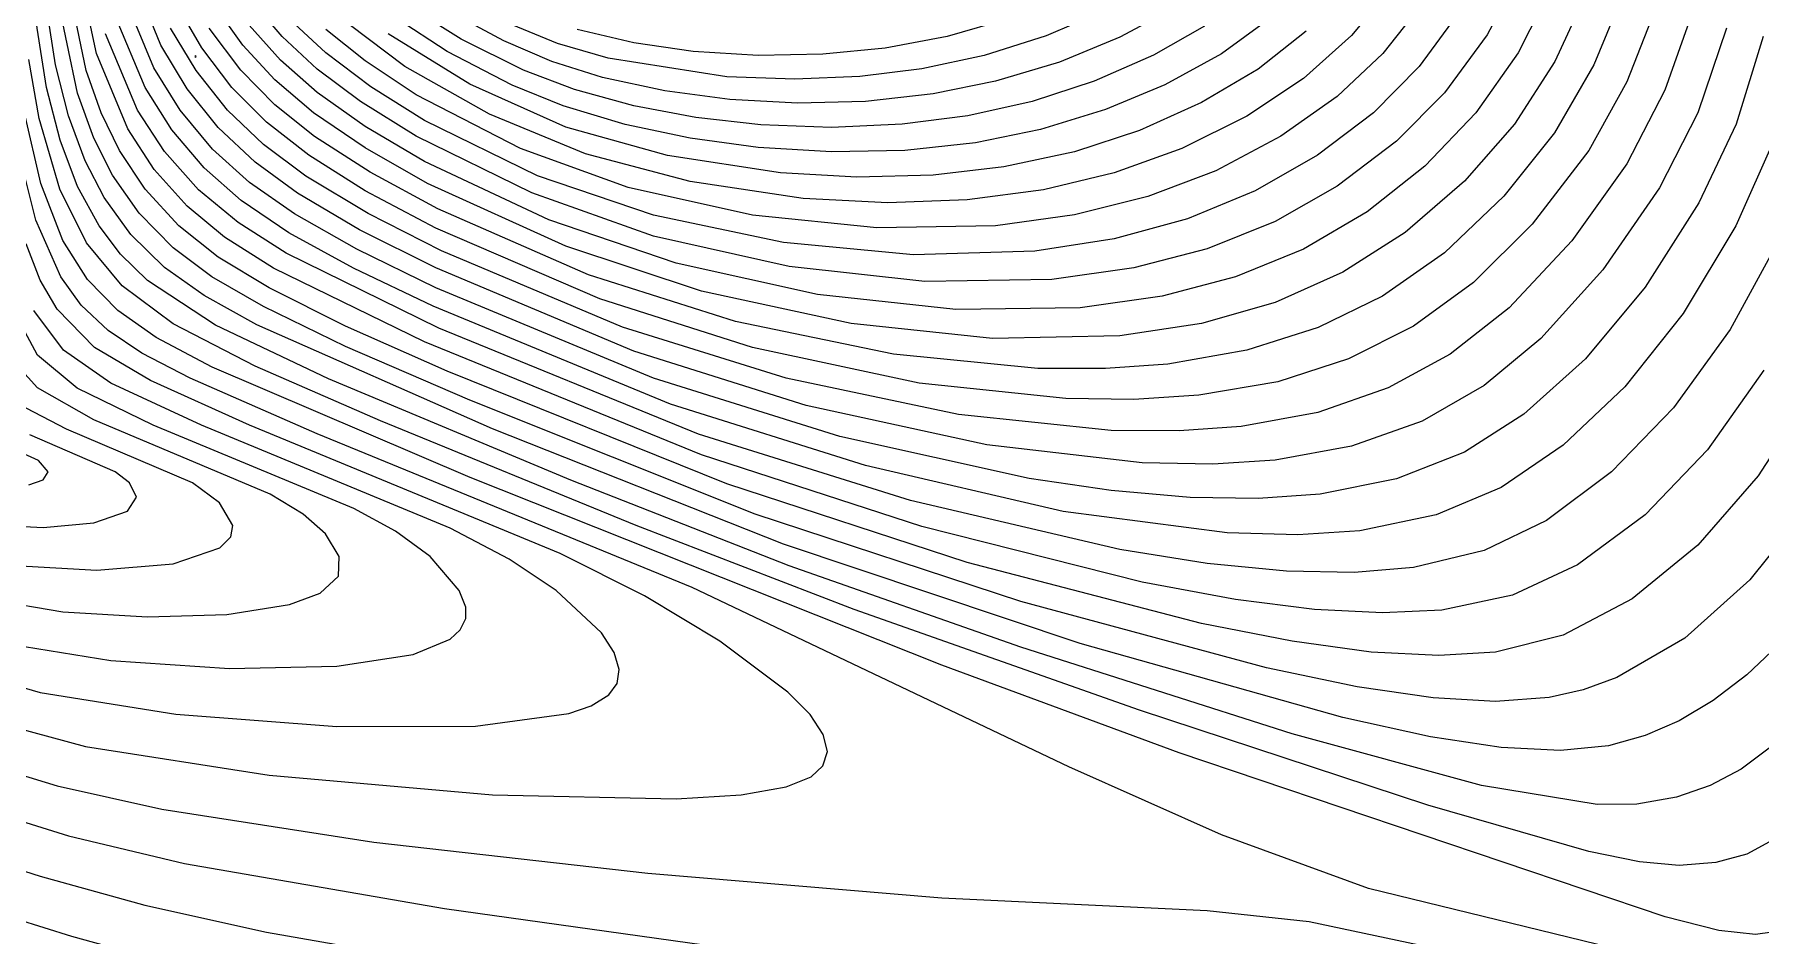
# Model space of a CAD drawing. Header units: inches. Extents: x 2608994 to 2618701, y 1261813 to 1271655.
# Drawn here: x 2615834 to 2616567, y 1262485 to 1262868 of the extents above; entities that cross this region are included whole.
import ezdxf

# ---------------------------------------------------------------- set-up
doc = ezdxf.new("R2010")
doc.units = ezdxf.units.IN
doc.header["$MEASUREMENT"] = 0

msp = doc.modelspace()

# ---------------------------------------------------------------- linework, layer by layer
for points, elevation in [([(2616502, 1262565.53), (2616481.6, 1262563.43), (2616456.4, 1262564.72), (2616426.4, 1262569.33), (2616389.2, 1262577.52), (2616277.6, 1262609.01), (2616151.6, 1262651.18), (2616028, 1262700.14), (2615927.98, 1262744.32), (2615905.6, 1262756.7), (2615888.8, 1262768.61), (2615874.4, 1262782.67), (2615863.08, 1262798.32), (2615855.04, 1262813.92), (2615847.97, 1262833.12), (2615842.51, 1262854.72), (2615838.86, 1262877.52), (2615827.12, 1263001.12)], 324), ([(2616476.8, 1262586.02), (2616454, 1262584.37), (2616427.6, 1262585.86), (2616395.2, 1262590.58), (2616356.8, 1262598.56), (2616252.4, 1262626.75), (2616139.6, 1262663.94), (2616018.4, 1262712.36), (2615965.6, 1262735.16), (2615930.8, 1262752.05), (2615908.83, 1262764.72), (2615892.4, 1262776.98), (2615878, 1262791.67), (2615866.64, 1262807.92), (2615858.75, 1262823.52), (2615851.74, 1262842.72), (2615843.06, 1262884.72), (2615832.63, 1262997.52)], 325), ([(2616596.8, 1262584.51), (2616558.4, 1262555.58), (2616545.2, 1262548.69), (2616530.8, 1262543.69), (2616514, 1262540.74), (2616497.2, 1262540.62), (2616448, 1262548.64), (2616367.6, 1262570.59), (2616252.4, 1262607.39), (2616154, 1262641.95), (2616061.3, 1262678.32), (2615958.4, 1262721.3), (2615910.4, 1262744.22), (2615881.6, 1262763.14), (2615870.13, 1262774.32), (2615860.95, 1262786.32), (2615851.76, 1262803.12), (2615844.4, 1262822.67), (2615838.67, 1262845.12), (2615834.65, 1262870.32), (2615825.67, 1262951.92)], 323), ([(2616431.2, 1262623.14), (2616406, 1262621.92), (2616377.2, 1262623.41), (2616343.6, 1262627.7), (2616304, 1262635.03), (2616210.4, 1262658.63), (2616116.8, 1262689.02), (2615999.21, 1262737.12), (2615935.11, 1262768.32), (2615914.25, 1262781.52), (2615898.4, 1262794.69), (2615884.41, 1262810.32), (2615873.2, 1262827.55), (2615859.81, 1262859.52), (2615851.6, 1262897.92)], 327), ([(2616465.39, 1262895.52), (2616450.4, 1262867.49), (2616432.4, 1262842.87), (2616412, 1262822.35), (2616386.8, 1262803.2), (2616360.4, 1262788.21), (2616331.6, 1262776.63), (2616300.4, 1262768.45), (2616265.6, 1262763.53)], 337), ([(2616454, 1262605.24), (2616430, 1262603.78), (2616401.2, 1262605.33), (2616367.6, 1262609.94), (2616329.2, 1262617.46), (2616229.6, 1262643.37), (2616127.6, 1262676.7), (2616008.8, 1262724.68), (2615965.6, 1262743.76), (2615933.2, 1262760.03), (2615911.6, 1262773.06), (2615894.89, 1262786.32), (2615880.51, 1262801.92), (2615869.6, 1262818.38), (2615861.86, 1262834.32), (2615855.44, 1262852.32), (2615847.26, 1262891.92)], 326), ([(2616360.4, 1262686.82), (2616334, 1262685.12), (2616304, 1262685.65), (2616238, 1262693.28), (2616161.2, 1262710.1), (2616088, 1262733.14), (2616004, 1262768.45), (2615971.6, 1262784.69), (2615945.2, 1262800.23), (2615927.2, 1262813.38), (2615911.6, 1262828.13), (2615898.4, 1262844.51), (2615887.2, 1262863.12), (2615875.6, 1262891.72)], 331), ([(2616410.8, 1262888.87), (2616392.8, 1262867.19), (2616372.4, 1262848.87), (2616348.4, 1262832.94), (2616320.8, 1262819.15), (2616292, 1262808.83), (2616262, 1262801.68), (2616229.6, 1262797.37), (2616196, 1262796.15), (2616160, 1262798)], 340), ([(2616478.7, 1262889.52), (2616463.6, 1262859.82), (2616445.7, 1262834.32), (2616424, 1262811.74), (2616399.45, 1262792.32), (2616372.4, 1262776.46), (2616343.6, 1262764.63), (2616312.4, 1262756.41), (2616277.6, 1262751.57)], 336), ([(2616493.51, 1262887.12), (2616479.2, 1262856.17), (2616462.09, 1262829.52), (2616440.8, 1262805.27), (2616415.6, 1262783.47), (2616389.2, 1262766.64), (2616360.4, 1262753.79), (2616329.2, 1262744.89), (2616294.4, 1262739.63)], 335), ([(2616509.2, 1262887.28), (2616495.82, 1262854.72), (2616479.1, 1262825.92), (2616457.6, 1262798.91), (2616432.4, 1262774.93), (2616406, 1262756.5), (2616378.68, 1262743.12), (2616348.4, 1262733.49), (2616314.8, 1262727.64)], 334), ([(2616379.6, 1262672.37), (2616353.2, 1262670.51), (2616324.4, 1262670.98), (2616290.8, 1262673.93), (2616256, 1262679.04), (2616175.6, 1262696.87), (2616096.4, 1262721.65), (2616004, 1262760.04), (2615970.4, 1262776.43), (2615944, 1262791.43), (2615924.8, 1262804.82), (2615909.2, 1262818.97), (2615895.38, 1262835.52), (2615884.21, 1262853.52), (2615872, 1262882.87)], 330), ([(2616328, 1262714.39), (2616300.4, 1262712.63), (2616271.6, 1262712.96), (2616209.2, 1262719.58), (2616138.4, 1262734.63), (2616073.6, 1262755.32), (2616004, 1262785.39), (2615974, 1262801.28), (2615949.98, 1262816.32), (2615932, 1262830.4), (2615917.41, 1262845.12), (2615904.55, 1262861.92), (2615893.6, 1262880.99)], 333), ([(2616294.4, 1262739.63), (2616240.4, 1262738.53), (2616180.4, 1262744.88), (2616116.8, 1262758.54), (2616059.2, 1262777.67), (2616000.5, 1262804.32), (2615974, 1262819.42), (2615952.08, 1262834.32), (2615935.6, 1262848.38), (2615922.04, 1262863.12), (2615909.99, 1262879.92)], 335), ([(2616265.6, 1262763.53), (2616211.6, 1262762.71), (2616154, 1262769.07), (2616096.4, 1262781.99), (2616044.8, 1262800.31), (2615995.6, 1262824.43), (2615972.04, 1262839.12), (2615953.6, 1262852.91), (2615938.75, 1262866.72), (2615926, 1262881.69)], 337), ([(2616160, 1262798), (2616112, 1262805.13), (2616067.6, 1262816.88), (2616026.8, 1262833.74), (2615990.8, 1262853.99), (2615959.67, 1262877.52)], 340), ([(2616142, 1262829.27), (2616114.4, 1262832.4), (2616088, 1262837.38), (2616062.8, 1262844.22), (2616041.2, 1262852.44), (2616014.8, 1262865.71), (2615994.4, 1262878.43)], 343), ([(2616128.8, 1262840.06), (2616101.2, 1262843.73), (2616074.8, 1262849.42), (2616053.2, 1262856.1), (2616032.8, 1262864.9), (2616008.8, 1262877.87)], 344), ([(2616288.4, 1262877.75), (2616263.2, 1262867.07), (2616236.8, 1262858.76), (2616210.4, 1262853.1), (2616184, 1262849.79), (2616156.4, 1262848.61), (2616127.6, 1262849.71)], 345), ([(2616316, 1262878), (2616294.4, 1262866.46), (2616268.78, 1262855.92), (2616241.6, 1262847.73), (2616215.2, 1262842.41), (2616186.4, 1262839.23), (2616157.6, 1262838.49), (2616128.8, 1262840.06)], 344), ([(2616424, 1262882.02), (2616406.13, 1262859.52), (2616386.8, 1262841.29), (2616362.8, 1262824.4), (2616335.2, 1262809.77), (2616306.4, 1262798.86), (2616275.2, 1262791.05), (2616241.6, 1262786.39)], 339), ([(2616438.89, 1262877.52), (2616421.6, 1262854.03), (2616402.13, 1262834.32), (2616378.4, 1262816.37), (2616352, 1262801.23), (2616323.2, 1262789.35), (2616292, 1262780.81), (2616258.4, 1262775.59)], 338), ([(2616522.95, 1262881.12), (2616509.84, 1262847.52), (2616493.6, 1262818.38), (2616469.6, 1262787.06), (2616444.72, 1262762.32), (2616419.2, 1262743.77), (2616391.6, 1262729.81), (2616361.6, 1262720.15), (2616328, 1262714.39)], 333), ([(2616537.87, 1262877.52), (2616525.94, 1262843.92), (2616509.76, 1262812.72), (2616486.4, 1262780.02), (2616459.8, 1262751.52), (2616434.8, 1262731.89), (2616408.4, 1262717.47), (2616378.56, 1262707.12), (2616346, 1262701.12)], 332), ([(2616396.4, 1262656.85), (2616370, 1262655.13), (2616340, 1262655.96), (2616270.4, 1262665.07), (2616186.4, 1262684.48), (2616103.6, 1262710.62), (2616002.8, 1262752.21), (2615968.97, 1262768.32), (2615941.6, 1262783.4), (2615921.28, 1262797.12), (2615905.6, 1262810.99), (2615891.84, 1262827.12), (2615880.51, 1262845.12), (2615867.99, 1262875.12)], 329), ([(2616346, 1262701.12), (2616319.6, 1262699.22), (2616290.8, 1262699.42), (2616226, 1262706.18), (2616152.8, 1262721.63), (2616083.2, 1262743.32), (2616006.4, 1262775.75), (2615975.2, 1262791.65), (2615948.8, 1262807.47), (2615930.8, 1262820.89), (2615915.55, 1262835.52), (2615902.14, 1262852.32), (2615891.32, 1262870.32)], 332), ([(2616314.8, 1262727.64), (2616288.4, 1262725.74), (2616259.6, 1262725.78), (2616198.4, 1262731.77), (2616131.2, 1262745.66), (2616068.8, 1262765.53), (2616004.79, 1262793.52), (2615976.03, 1262809.12), (2615952.4, 1262824.31), (2615935.6, 1262837.76), (2615921.2, 1262852.43), (2615907.7, 1262870.32)], 334), ([(2616277.6, 1262751.57), (2616224.8, 1262750.82), (2616166, 1262757.25), (2616106, 1262770.44), (2616052, 1262788.96), (2615999.2, 1262813.68), (2615974, 1262828.58), (2615953.6, 1262842.99), (2615938, 1262856.74), (2615924.74, 1262871.52)], 336), ([(2616258.4, 1262775.59), (2616206.8, 1262773.99), (2616151.6, 1262779.22), (2616096.4, 1262790.83), (2616047.2, 1262807.65), (2615999.2, 1262831.12), (2615976.4, 1262845.42), (2615957.2, 1262859.83), (2615942.14, 1262873.92)], 338), ([(2616140.8, 1262819.62), (2616112, 1262823.53), (2616084.4, 1262829.39), (2616058, 1262837.26), (2616036.4, 1262846.16), (2616008.8, 1262860.44), (2615987.2, 1262874.52)], 342), ([(2616127.6, 1262849.71), (2616077.2, 1262857.58), (2616055.6, 1262863.81), (2616036.4, 1262871.66)], 345), ([(2616247.6, 1262874.37), (2616221.2, 1262866.84), (2616194.8, 1262861.88), (2616168.4, 1262859.21), (2616140.8, 1262858.69), (2616113.2, 1262860.44)], 346), ([(2616357.42, 1262873.92), (2616337.6, 1262859.48), (2616313.6, 1262846.3), (2616288.4, 1262835.71), (2616260.8, 1262827.29), (2616233.2, 1262821.67), (2616203.2, 1262818.4), (2616172, 1262817.74), (2616140.8, 1262819.62)], 342), ([(2616330.4, 1262871.21), (2616308.8, 1262858.91), (2616283.6, 1262847.83), (2616257.2, 1262839.23), (2616229.96, 1262833.12), (2616202, 1262829.47), (2616172, 1262828.14), (2616142, 1262829.27)], 343), ([(2616552.13, 1262870.32), (2616539.86, 1262834.32), (2616523.6, 1262802.49), (2616499.6, 1262767.61), (2616473.2, 1262738.51), (2616449.2, 1262718.59), (2616422.8, 1262703.4), (2616392.85, 1262692.72), (2616360.4, 1262686.82)], 331), ([(2616419.2, 1262641.21), (2616394, 1262639.09), (2616365.2, 1262639.62), (2616331.6, 1262642.94), (2616294.4, 1262648.9), (2616205.6, 1262669.63), (2616115.6, 1262697.86), (2616005.2, 1262742.82), (2615940.4, 1262774.68), (2615920, 1262787.7), (2615903.2, 1262801.71), (2615888.8, 1262817.9), (2615877.35, 1262835.52), (2615863.75, 1262867.92)], 328), ([(2616241.6, 1262786.39), (2616191.2, 1262785.48), (2616138.4, 1262790.95), (2616085.6, 1262802.66), (2616040, 1262819.16), (2615995.6, 1262842.06), (2615974, 1262856.39), (2615957.2, 1262869.77)], 339), ([(2616150.4, 1262808.87), (2616102.4, 1262816.26), (2616059.2, 1262828.3), (2616018.4, 1262846.52), (2615983.68, 1262867.92)], 341), ([(2616113.2, 1262860.44), (2616088, 1262864.12), (2616064, 1262869.76)], 346), ([(2616373.6, 1262868.98), (2616353.2, 1262852.86), (2616329.2, 1262838.67), (2616302.8, 1262826.81), (2616275.2, 1262817.85), (2616245.2, 1262811.39), (2616215.2, 1262807.9), (2616182.8, 1262807.05), (2616150.4, 1262808.87)], 341), ([(2616567.74, 1262866.72), (2616556.28, 1262829.52), (2616540.4, 1262796.11), (2616517.6, 1262760.24), (2616492.22, 1262729.92), (2616466, 1262706.34), (2616440.8, 1262690.28), (2616412, 1262678.88), (2616379.6, 1262672.37)], 330), ([(2616589.6, 1262535.17), (2616560.8, 1262519.45), (2616547.6, 1262515.93), (2616532, 1262514.71), (2616515.2, 1262516.23), (2616493.6, 1262520.57), (2616425.2, 1262540.21), (2616302.8, 1262580.69), (2616181.6, 1262623.41), (2616089.02, 1262659.12), (2615980.45, 1262703.52), (2615927.2, 1262726.68), (2615892.4, 1262744.66), (2615870.8, 1262760.81), (2615855.64, 1262779.12), (2615844.33, 1262801.92), (2615835.56, 1262831.92), (2615831.2, 1262856.98)], 322), ([(2615902, 1262858), (2615902.22, 1262858.32), (2615902, 1262858.55), (2615901.64, 1262858.32), (2615902, 1262858)], 332), ([(2616577.6, 1262487.2), (2616564.4, 1262485.39), (2616548.8, 1262486.97), (2616526, 1262492.89), (2616319.6, 1262562.51), (2616218.8, 1262599.69), (2616018.54, 1262679.52), (2615909.01, 1262726.32), (2615885.2, 1262738.86), (2615868.94, 1262750.32), (2615856.1, 1262763.52), (2615845.6, 1262780.17), (2615836.25, 1262804.32), (2615829.3, 1262834.32)], 321), ([(2615445.22, 1262824.72), (2615545.29, 1262721.52), (2615556.4, 1262707.12), (2615566.61, 1262689.12), (2615576.11, 1262678.32), (2615596, 1262661.82), (2615622.4, 1262644.13), (2615657.2, 1262624.1), (2615696.8, 1262603.96), (2615747.2, 1262581.3), (2615791.6, 1262564.23), (2615843.2, 1262548.51), (2615887.6, 1262538.63), (2615977.6, 1262524.6), (2616094, 1262511.43), (2616218.8, 1262500.95), (2616331.6, 1262495.5), (2616374.8, 1262490.82), (2616421.6, 1262480.9), (2616529.73, 1262447.92), (2616576.4, 1262437.09)], 320), ([(2616515.47, 1262476.72), (2616400, 1262504.87), (2616337.6, 1262527.7), (2616272.8, 1262556.6), (2616112.82, 1262632.72), (2615953.6, 1262698.05), (2615899.6, 1262721.7), (2615879.1, 1262732.32), (2615864.8, 1262741.89), (2615853.34, 1262752.72), (2615844.66, 1262764.72), (2615834.06, 1262788.72), (2615826.26, 1262819.92)], 320), ([(2616572.62, 1262823.52), (2616556.02, 1262786.32), (2616533.69, 1262749.12), (2616508.93, 1262717.92), (2616482.8, 1262693.21), (2616456.4, 1262675.17), (2616428.8, 1262663.56), (2616396.4, 1262656.85)], 329), ([(2615433.05, 1262807.92), (2615517.91, 1262720.32), (2615528.53, 1262705.92), (2615539.03, 1262686.72), (2615551.67, 1262672.32), (2615572, 1262655.29), (2615599.6, 1262636.29), (2615635.6, 1262614.95), (2615677.6, 1262592.94), (2615732.8, 1262567.46), (2615784.4, 1262547.1), (2615848, 1262527.26), (2615897.2, 1262515.56), (2616007.6, 1262496.45), (2616298, 1262455.69), (2616477.81, 1262426.32), (2616487.6, 1262426.13), (2616570.02, 1262434.72)], 321), ([(2615414.06, 1262798.32), (2615488.5, 1262721.52), (2615500.03, 1262705.92), (2615514.01, 1262680.72), (2615533.6, 1262660.2), (2615570.8, 1262631.95), (2615617.6, 1262603.13), (2615675.2, 1262572.85), (2615736.4, 1262545.1), (2615783.2, 1262526.98), (2615836, 1262510.14), (2615880.4, 1262497.81), (2615932, 1262486.38), (2616084.4, 1262459.75), (2616385.6, 1262414.17), (2616413.42, 1262415.52), (2616510.74, 1262426.32), (2616601.6, 1262437.45)], 322), ([(2615801.2, 1262579.84), (2615855.2, 1262565.13), (2615933.2, 1262553.01), (2616028, 1262544.71), (2616106, 1262542.93), (2616133.6, 1262544.65), (2616152.8, 1262548.04), (2616163.43, 1262552.32), (2616168.4, 1262557.02), (2616170.27, 1262563.12), (2616168.5, 1262570.32), (2616162.92, 1262578.72), (2616153.48, 1262588.32), (2616124.66, 1262609.92), (2616092.56, 1262629.12), (2616056.82, 1262647.12), (2615924.8, 1262701.66), (2615882.8, 1262720.6), (2615859, 1262734.72), (2615843.2, 1262750.89), (2615836, 1262763.34), (2615830, 1262778.76)], 319), ([(2616574, 1262779.73), (2616553.6, 1262742.3), (2616529.6, 1262709.11), (2616503.32, 1262681.92), (2616475.6, 1262661.24), (2616449.2, 1262648.49), (2616419.2, 1262641.21)], 328), ([(2615791.6, 1262601.06), (2615836, 1262588.06), (2615893.6, 1262578.89), (2615962, 1262573.7), (2616020.8, 1262573.84), (2616060.4, 1262579.2), (2616070, 1262582.51), (2616077.47, 1262587.12), (2616081.04, 1262591.92), (2616081.83, 1262597.92), (2616079.7, 1262605.12), (2616074.35, 1262613.52), (2616055.07, 1262631.52), (2616035.19, 1262644.72), (2616010.08, 1262657.92), (2615904.4, 1262701.72), (2615866, 1262719.56), (2615845.85, 1262733.52), (2615833.28, 1262750.32)], 318), ([(2615824, 1262608.56), (2615866, 1262601.75), (2615916.4, 1262598.39), (2615962, 1262599.34), (2615994.4, 1262604.32), (2616010, 1262610.85), (2616014.29, 1262614.72), (2616016.65, 1262619.52), (2616016.67, 1262624.32), (2616013.96, 1262631.52), (2616001.63, 1262645.92), (2615986.8, 1262656.72), (2615969.13, 1262666.32), (2615884, 1262701.75), (2615851.6, 1262717.42), (2615834.8, 1262731.4), (2615824.03, 1262751.52)], 317), ([(2615815.6, 1262627.44), (2615845.6, 1262622.44), (2615881.6, 1262620.26), (2615915.2, 1262621.3), (2615941.9, 1262625.52), (2615954.8, 1262630.33), (2615962.68, 1262637.52), (2615962.95, 1262645.92), (2615957.11, 1262655.52), (2615947.65, 1262663.92), (2615933.58, 1262672.32), (2615858.8, 1262703.9), (2615834.8, 1262717.56), (2615826.83, 1262726.32)], 316), ([(2616568, 1262724.99), (2616544, 1262691.21), (2616517.6, 1262663.64), (2616488.8, 1262642.35), (2616461.2, 1262629.45), (2616431.2, 1262623.14)], 327), ([(2615459.07, 1262722.72), (2615471.63, 1262705.92), (2615489, 1262674.72), (2615500.73, 1262661.52), (2615516.8, 1262646.87), (2615561.2, 1262614.27), (2615617.6, 1262580.38), (2615682.4, 1262547.26), (2615749.6, 1262518.02), (2615790.4, 1262503.05), (2615849.2, 1262484.67), (2615892.4, 1262472.77), (2615942.8, 1262461.2), (2616097.6, 1262432.58), (2616298, 1262401.56), (2616363.03, 1262407.12), (2616542.34, 1262428.72), (2616605.2, 1262436.86)], 323), ([(2615825.2, 1262642.01), (2615860, 1262640.03), (2615892.4, 1262642.8), (2615912.23, 1262649.52), (2615916.97, 1262654.32), (2615917.71, 1262659.12), (2615912.15, 1262668.72), (2615900.6, 1262677.12), (2615847.06, 1262699.92), (2615830, 1262708.96)], 315), ([(2616588.54, 1262715.52), (2616565.6, 1262680.19), (2616539.87, 1262650.72), (2616512, 1262627.92), (2616482.8, 1262612.46), (2616454, 1262605.24)], 326), ([(2615831.2, 1262676.28), (2615837.2, 1262678.51), (2615839.4, 1262681.92), (2615835.24, 1262686.72), (2615813.82, 1262696.32)], 313), ([(2615815.6, 1262659.33), (2615837.2, 1262658.16), (2615858.8, 1262660.17), (2615873.03, 1262665.12), (2615876.87, 1262671.12), (2615873.89, 1262677.12), (2615867.79, 1262681.92), (2615831.58, 1262697.52)], 314), ([(2616587.39, 1262667.52), (2616562, 1262635.93), (2616534.4, 1262611.22), (2616505.6, 1262594.53), (2616491.2, 1262589.23), (2616476.8, 1262586.02)], 325), ([(2616576.4, 1262610.45), (2616560.8, 1262595.68), (2616546.4, 1262584.68), (2616532, 1262576.13), (2616517.6, 1262569.91), (2616502, 1262565.53)], 324)]:
    msp.add_lwpolyline(points, dxfattribs=dict(elevation=elevation))

doc.saveas('drawing.dxf')
